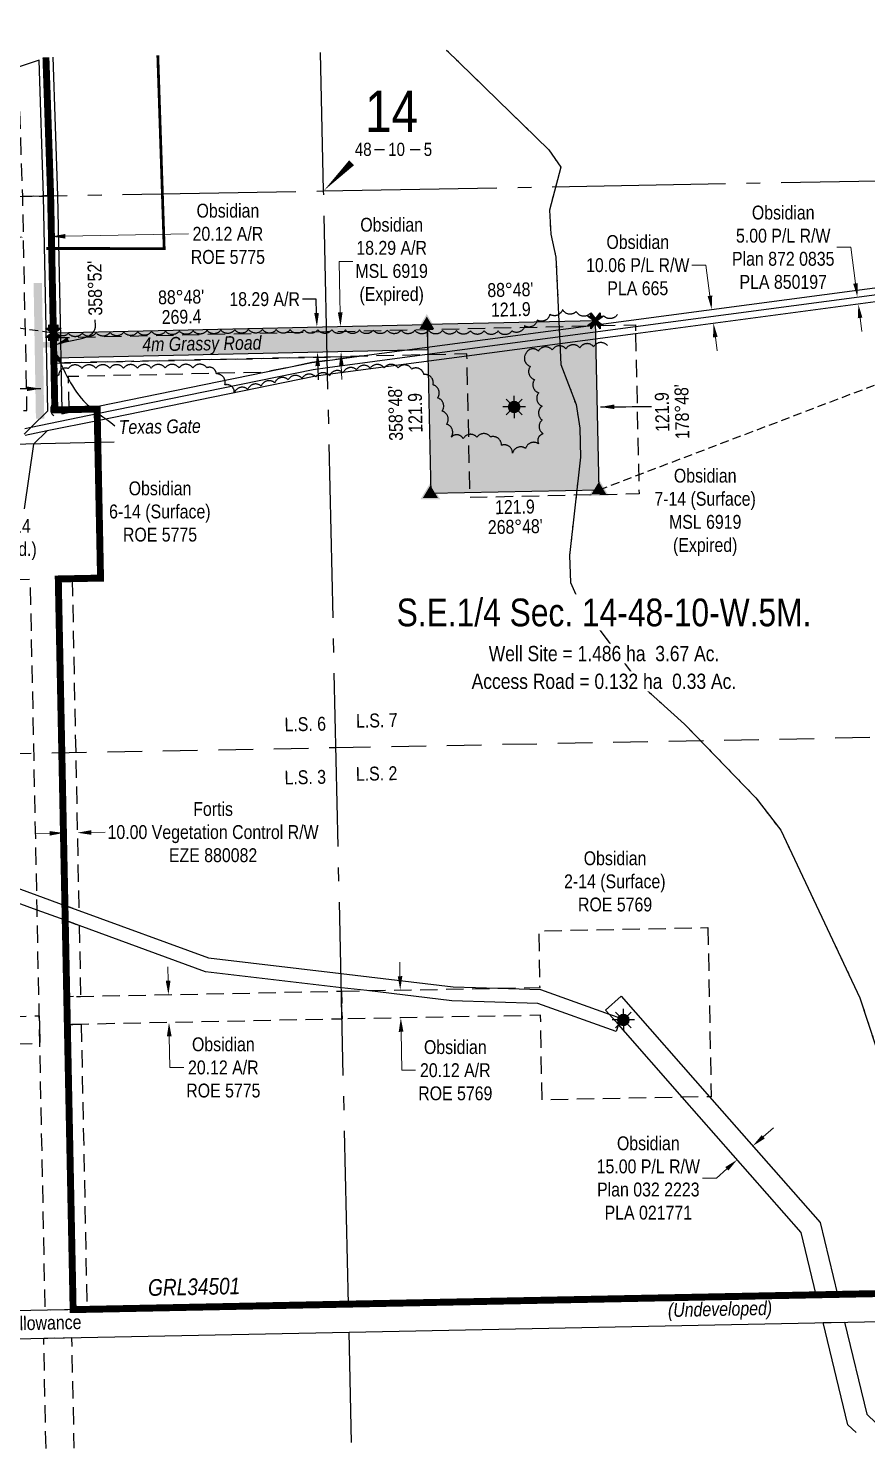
# Model space of a CAD drawing. Extents: x 608955 to 611324, y 5888364 to 5890586.
# Drawn here: x 609844 to 610448, y 5888376 to 5889400 of the extents above; entities that cross this region are included whole.
import ezdxf
from ezdxf.enums import TextEntityAlignment as Align

# ---------------------------------------------------------------- set-up
doc = ezdxf.new("R2010")
doc.units = 0
doc.header["$LTSCALE"] = 5
doc.header["$PDSIZE"] = 0.5
for name, pattern in [('0', [1, 1, 0]), ('CENTERLINEX3', [5, 2.5, -1, 0.5, -1]), ('DASHDOT2', [12.7, 6.35, -3.175, 0, -3.175]), ('foc-ACCESSROAD', [3.75, 2.5, -1.25]), ('foc-FLOWLINE', [3.75, 2.5, -1.25]), ('foc-LSD', [8, 5, -3]), ('foc-QUARTERLINE', [33, 25, -3, 2, -3]), ('foc-TIELINE', [1.875, 1.25, -0.625]), ('foc-WHEELTRACKS', [2, 0.4, -1.6])]:
    doc.linetypes.add(name, pattern=pattern)
doc.layers.get('Defpoints').update_dxf_attribs({"color": 9})
for name, color, linetype in [('10', 1, 'Continuous'), ('9', 3, 'Continuous'), ('AS-FENCE', 48, 'foc-FENCE'), ('AS-POWER', 104, 'foc-POWER'), ('AS-ROADS', 254, 'Continuous'), ('AS-WILDLIFE', 131, 'DASHDOT2'), ('C-RW', 13, 'Continuous'), ('C-SYMBOL', 7, 'Continuous'), ('C-WS', 13, 'foc-ACCESSROAD'), ('C-WS-S', 8, 'Continuous'), ('F-EZE', 190, 'foc-FLOWLINE'), ('L-AREAREQUIRED', 7, 'Continuous'), ('L-AREAWORK', 5, 'Continuous'), ('L-BD', 7, 'Continuous'), ('L-BD1', 253, 'Continuous'), ('L-MON', 1, 'Continuous'), ('L-QSEC', 8, 'foc-QUARTERLINE'), ('L-ROAD-T', 7, 'Continuous'), ('L-SEC', 7, 'Continuous'), ('L-SECLBL', 7, 'Continuous'), ('L-SECTION-LSD', 7, 'foc-LSD'), ('L-TIE', 7, 'foc-TIELINE'), ('P-PROPOSED', 10, 'Continuous'), ('P-PROPOSED-H', 21, 'Continuous'), ('P-TXT', 4, 'Continuous'), ('T-BUSH', 110, '0'), ('T-CREEK', 160, 'Continuous'), ('T-WATER-P3', 160, 'foc-WHEELTRACKS')]:
    doc.layers.add(name, color=color, linetype=linetype)
doc.layers.add('AS-FMA BOUNDARY', color=7, linetype='Continuous', true_color=0x008f47, transparency=0.7)
for name, color, linetype, lineweight in [('C-AR-T', 13, 'Continuous', 9), ('C-RW-T', 13, 'Continuous', 9), ('C-WS-T', 13, 'Continuous', 9), ('F-EZE-T', 190, 'Continuous', 9), ('T-TEXT', 48, 'Continuous', 18)]:
    doc.layers.add(name, color=color, linetype=linetype, lineweight=lineweight)
doc.styles.add('100L', font='ARIALN.TTF', dxfattribs={"height": 11})
doc.styles.add('175L', font='ARIALN.TTF', dxfattribs={"height": 20})
doc.styles.add('80CG', font='ARIALN.TTF', dxfattribs={"height": 10})
doc.styles.add('80L', font='ARIALN.TTF', dxfattribs={"height": 10})
doc.styles.add('80LS', font='ARIALNI.TTF', dxfattribs={"height": 10})
doc.styles.add('foc-LtypeFont', font='ARIALN.TTF', dxfattribs={"height": 7.35})
doc.styles.add('SIMPLEX', font='ARIALN.TTF')
doc.linetypes.add('foc-FENCE', pattern='A,10,-1,["X",foc-LtypeFont,S=0.2,R=0,X=-0.625,Y=-0.75],-1.24', length=12.24)
doc.linetypes.add('foc-POWER', pattern='A,6,-1,["P",foc-LtypeFont,S=0.2,R=0,X=-0.625,Y=-0.75],-1.24,4', length=12.24)
doc.linetypes.add('foc-TOPO-flowdirection-NOLINE', pattern='A,0,[">",foc-LtypeFont,S=0.3,R=0,X=0,Y=-0.945],-20,[">",foc-LtypeFont,S=0.3,R=0,X=0,Y=-0.945],0', length=20)
doc.dimstyles.new('Compass 5 000', dxfattribs={"dimscale": 5, "dimtxt": 9, "dimasz": 2, "dimexe": 0.2, "dimexo": 0.0625, "dimgap": 0.5, "dimtad": 0, "dimtih": 1, "dimtoh": 1, "dimzin": 0, "dimdsep": 46, "dimtxsty": '80CG', "dimcen": 0.1, "dimse1": 1, "dimse2": 1, "dimclrd": 256, "dimclrt": 256, "dimaunit": 1, "dimadec": 4, "dimazin": 0, "dimtfac": 0.06, "dimtofl": 0, "dimtmove": 0, "dimatfit": 1, "dimfxl": 0.2, "dimtolj": 1, "dimtzin": 0, "dimlwd": -1, "dimarcsym": 0})

# ---------------------------------------------------------------- blocks, each defined once
blk = doc.blocks.new('L-SECLBL')
at = {"layer": '9', "color": 7}
for p, q in [((-5.1, -27.8), (-12.3, -27.8)), ((20.7, -27.8), (13.5, -27.8))]:
    blk.add_line(p, q, dxfattribs=at)
at = {"layer": '10', "color": 2, "style": 'SIMPLEX'}
blk.add_attdef('SEC', text='', height=30, dxfattribs=at).set_placement((0, 0), align=Align.MIDDLE)
at = {"layer": '10', "color": 5, "style": '80L'}
blk.add_attdef('TWP', text='', height=9.5, dxfattribs=at).set_placement((-14.4, -27.4), align=Align.MIDDLE_RIGHT)
blk.add_attdef('RGE', text='', height=9.5, dxfattribs=at).set_placement((3.6, -27.4), align=Align.MIDDLE_CENTER)
blk.add_attdef('MER', text='', height=9.5, dxfattribs=at).set_placement((23.2, -27.4), align=Align.MIDDLE_LEFT)
blk = doc.blocks.new('*D403')
at = {"layer": 'C-AR-T', "transparency": 16777216}
for p, q in [((610078, 5889231.6), (610068, 5889231.6)), ((610068, 5889231.6), (610068.6, 5889204.8)), ((610068.8, 5889194.8), (610068.6, 5889204.8)), ((610069.6, 5889156.5), (610069.9, 5889146.5))]:
    blk.add_line(p, q, dxfattribs=at)
for points in [[(610070.5, 5889194.9), (610067.1, 5889194.8), (610069, 5889184.8)], [(610071.3, 5889156.6), (610068, 5889156.5), (610069.4, 5889166.5)]]:
    blk.add_solid(points, dxfattribs=at)
at = {"layer": 'Defpoints', "color": 0, "transparency": 16777216}
for p in [(610069, 5889184.8), (610095.7, 5889185.4), (610096.1, 5889167.1)]:
    blk.add_point(p, dxfattribs=at)
at = {"layer": 'C-AR-T', "transparency": 16777216, "insert": (610105.9, 5889231.6), "char_height": 10, "attachment_point": 5, "style": '80CG'}
blk.add_mtext('\\A1;Obsidian\\P18.29 A/R\\P{\\A0;MSL 6919\\P(Expired)}', dxfattribs=at)
blk = doc.blocks.new('*D406')
at = {"layer": 'C-AR-T', "transparency": 16777216}
for p, q in [((610111.9, 5888716.3), (610111.8, 5888726.3)), ((610112.7, 5888676.2), (610113.2, 5888648.4)), ((610113.2, 5888648.4), (610123.2, 5888648.4))]:
    blk.add_line(p, q, dxfattribs=at)
for points in [[(610113.6, 5888716.3), (610110.3, 5888716.2), (610112.1, 5888706.3)], [(610114.4, 5888676.2), (610111, 5888676.1), (610112.5, 5888686.2)]]:
    blk.add_solid(points, dxfattribs=at)
at = {"layer": 'Defpoints', "color": 0, "transparency": 16777216}
for p in [(610126.1, 5888706.5), (610112.5, 5888686.2), (610126.5, 5888686.4)]:
    blk.add_point(p, dxfattribs=at)
at = {"layer": 'C-AR-T', "transparency": 16777216, "insert": (610151.8, 5888648.4), "char_height": 10, "attachment_point": 5, "style": '80CG'}
blk.add_mtext('\\A1;Obsidian\\P20.12 A/R\\PROE 5769', dxfattribs=at)
blk = doc.blocks.new('*D407')
at = {"layer": 'C-AR-T', "transparency": 16777216}
for p, q in [((609944.7, 5888712.9), (609944.5, 5888722.9)), ((609945.5, 5888672.8), (609946, 5888650.4)), ((609946, 5888650.4), (609956, 5888650.4))]:
    blk.add_line(p, q, dxfattribs=at)
for points in [[(609946.4, 5888713), (609943, 5888712.9), (609944.9, 5888702.9)], [(609947.2, 5888672.9), (609943.8, 5888672.8), (609945.3, 5888682.8)]]:
    blk.add_solid(points, dxfattribs=at)
at = {"layer": 'Defpoints', "color": 0, "transparency": 16777216}
for p in [(609933.1, 5888702.7), (609933.5, 5888682.6), (609945.3, 5888682.8)]:
    blk.add_point(p, dxfattribs=at)
at = {"layer": 'C-AR-T', "transparency": 16777216, "insert": (609984.5, 5888650.4), "char_height": 10, "attachment_point": 5, "style": '80CG'}
blk.add_mtext('\\A1;Obsidian\\P20.12 A/R\\PROE 5775', dxfattribs=at)
blk = doc.blocks.new('*D409')
at = {"layer": 'C-AR-T', "transparency": 16777216}
for p, q in [((609830.4, 5889249), (609820.4, 5889248.8)), ((609870.5, 5889249.8), (609959.3, 5889251.5))]:
    blk.add_line(p, q, dxfattribs=at)
for points in [[(609830.4, 5889250.6), (609830.5, 5889247.3), (609840.4, 5889249.2)], [(609870.5, 5889251.4), (609870.6, 5889248.1), (609860.5, 5889249.6)]]:
    blk.add_solid(points, dxfattribs=at)
at = {"layer": 'Defpoints', "color": 0, "transparency": 16777216}
for p in [(609840.4, 5889249.2), (609841, 5889221.4), (609861.1, 5889221.8)]:
    blk.add_point(p, dxfattribs=at)
at = {"layer": 'C-AR-T', "transparency": 16777216, "insert": (609987.8, 5889251.5), "char_height": 10, "attachment_point": 5, "style": '80CG'}
blk.add_mtext('\\A1;Obsidian\\P20.12 A/R\\PROE 5775', dxfattribs=at)
blk = doc.blocks.new('*D410')
at = {"layer": 'C-RW-T', "transparency": 16777216}
for p, q in [((610332.5, 5889228.9), (610322.5, 5889228.9)), ((610335.4, 5889206.9), (610332.5, 5889228.9)), ((610339.4, 5889177.1), (610340.7, 5889167.1))]:
    blk.add_line(p, q, dxfattribs=at)
for points in [[(610337.1, 5889207.1), (610333.8, 5889206.6), (610336.7, 5889196.9)], [(610341, 5889177.3), (610337.7, 5889176.8), (610338, 5889187)]]:
    blk.add_solid(points, dxfattribs=at)
at = {"layer": 'Defpoints', "color": 0, "transparency": 16777216}
for p in [(610336.7, 5889196.9), (610370.1, 5889201.4), (610371.4, 5889191.4)]:
    blk.add_point(p, dxfattribs=at)
at = {"layer": 'C-RW-T', "transparency": 16777216, "insert": (610283.4, 5889228.9), "char_height": 10, "attachment_point": 5, "style": '80CG'}
blk.add_mtext('\\A1;Obsidian\\P10.06 P/L R/W\\PPLA 665', dxfattribs=at)
blk = doc.blocks.new('*D411')
at = {"layer": 'C-RW-T', "transparency": 16777216}
for p, q in [((610373.9, 5888600.4), (610381.4, 5888607)), ((610347.6, 5888577.3), (610340.1, 5888570.7)), ((610340.1, 5888570.7), (610330.1, 5888570.7))]:
    blk.add_line(p, q, dxfattribs=at)
for points in [[(610372.8, 5888601.7), (610375, 5888599.2), (610366.3, 5888593.8)], [(610346.5, 5888578.6), (610348.7, 5888576.1), (610355.1, 5888583.9)]]:
    blk.add_solid(points, dxfattribs=at)
at = {"layer": 'Defpoints', "color": 0, "transparency": 16777216}
for p in [(610367.8, 5888592.1), (610355.1, 5888583.9), (610356.6, 5888582.2)]:
    blk.add_point(p, dxfattribs=at)
at = {"layer": 'C-RW-T', "transparency": 16777216, "insert": (610291, 5888570.7), "char_height": 10, "attachment_point": 5, "style": '80CG'}
blk.add_mtext('\\A1;Obsidian\\P15.00 P/L R/W\\PPlan 032 2223\\PPLA 021771', dxfattribs=at)
blk = doc.blocks.new('*D414')
at = {"layer": 'C-RW-T', "transparency": 16777216}
for p, q in [((610437, 5889241.8), (610427, 5889241.8)), ((610440.5, 5889215.8), (610437, 5889241.8)), ((610443.8, 5889190.9), (610445.1, 5889181))]:
    blk.add_line(p, q, dxfattribs=at)
for points in [[(610442.1, 5889216), (610438.8, 5889215.6), (610441.8, 5889205.9)], [(610445.4, 5889191.1), (610442.1, 5889190.7), (610442.5, 5889200.8)]]:
    blk.add_solid(points, dxfattribs=at)
at = {"layer": 'Defpoints', "color": 0, "transparency": 16777216}
for p in [(610338.5, 5889192.1), (610442.5, 5889200.8), (610339.2, 5889187.1)]:
    blk.add_point(p, dxfattribs=at)
at = {"layer": 'C-RW-T', "transparency": 16777216, "insert": (610388.3, 5889241.8), "char_height": 10, "attachment_point": 5, "style": '80CG'}
blk.add_mtext('\\A1;Obsidian\\P5.00 P/L R/W\\PPlan 872 0835\\PPLA 850197', dxfattribs=at)
blk = doc.blocks.new('*D417')
at = {"layer": 'Defpoints', "color": 0, "transparency": 16777216}
for p in [(609869.2, 5888817.1), (609879.2, 5888819.7), (609879.2, 5888817.3)]:
    blk.add_point(p, dxfattribs=at)
at = {"layer": 'F-EZE-T', "transparency": 16777216}
for p, q in [((609859.2, 5888819.3), (609849.2, 5888819)), ((609889.2, 5888819.9), (609899.2, 5888820.1))]:
    blk.add_line(p, q, dxfattribs=at)
for points in [[(609859.2, 5888820.9), (609859.2, 5888817.6), (609869.2, 5888819.5)], [(609889.2, 5888821.5), (609889.2, 5888818.2), (609879.2, 5888819.7)]]:
    blk.add_solid(points, dxfattribs=at)
at = {"layer": 'F-EZE-T', "transparency": 16777216, "insert": (609977.1, 5888820.1), "char_height": 10, "attachment_point": 5, "style": '80CG'}
blk.add_mtext('\\A1;Fortis\\P10.00 Vegetation Control R/W\\PEZE 880082', dxfattribs=at)
blk = doc.blocks.new('GAS')
h = blk.add_hatch(color=255)
h.dxf.hatch_style = 1
edge = h.paths.add_edge_path()
edge.add_arc((0, 0), 0.9, 0, 360)
for p, q in [((-0.81, 0), (-1.62, 0)), ((-0.57, 0.57), (-1.14, 1.14)), ((0, 0.81), (0, 1.62)), ((0.57, 0.57), (1.14, 1.14)), ((1.62, 0), (0.81, 0)), ((-0.57, -0.57), (-1.14, -1.14)), ((0, -0.81), (0, -1.62)), ((1.14, -1.14), (0.57, -0.57))]:
    blk.add_line(p, q)
blk.add_circle((0, 0), 0.8)
blk = doc.blocks.new('TEMP')
h = blk.add_hatch(color=255)
h.dxf.hatch_style = 1
h.paths.add_polyline_path([(0, 0.25), (-0.67, 1.15), (-0.67, 0.67), (-1.15, 0.67), (-0.25, 0), (-1.15, -0.67), (-0.67, -0.67), (-0.67, -1.15), (0, -0.25), (0.67, -1.15), (0.67, -0.67), (1.15, -0.67), (0.25, 0), (1.15, 0.67), (0.67, 0.67), (0.67, 1.15)])
h.paths.add_polyline_path([(0.57, 0.85), (0.57, 0.57), (0.85, 0.57), (0.08, 0), (0.85, -0.57), (0.57, -0.57), (0.57, -0.85), (0, -0.08), (-0.57, -0.85), (-0.57, -0.57), (-0.85, -0.57), (-0.08, 0), (-0.85, 0.57), (-0.57, 0.57), (-0.57, 0.85), (0, 0.08)], flags=16)
h = blk.add_hatch(color=1)
h.dxf.hatch_style = 1
h.paths.add_polyline_path([(0, 0.08), (-0.57, 0.85), (-0.57, 0.57), (-0.85, 0.57), (-0.08, 0), (-0.85, -0.57), (-0.57, -0.57), (-0.57, -0.85), (0, -0.08), (0.57, -0.85), (0.57, -0.57), (0.85, -0.57), (0.08, 0), (0.85, 0.57), (0.57, 0.57), (0.57, 0.85)])
at = {"color": 1}
for p, q in [((-0.08, 0), (0.08, 0)), ((0, 0.08), (0, -0.08))]:
    blk.add_line(p, q, dxfattribs=at)
at = {"color": 255, "flags": 128}
blk.add_lwpolyline([(-0.25, 0), (-1.15, 0.67), (-0.67, 0.67), (-0.67, 1.15), (0, 0.25), (0.67, 1.15), (0.67, 0.67), (1.15, 0.67), (0.25, 0), (1.15, -0.67), (0.67, -0.67), (0.67, -1.15), (0, -0.25), (-0.67, -1.15), (-0.67, -0.67), (-1.15, -0.67)], close=True, dxfattribs=at)
at = {"color": 1, "flags": 128}
blk.add_lwpolyline([(-0.08, 0), (-0.85, 0.57), (-0.57, 0.57), (-0.57, 0.85), (0, 0.08), (0.57, 0.85), (0.57, 0.57), (0.85, 0.57), (0.08, 0), (0.85, -0.57), (0.57, -0.57), (0.57, -0.85), (0, -0.08), (-0.57, -0.85), (-0.57, -0.57), (-0.85, -0.57)], close=True, dxfattribs=at)
blk = doc.blocks.new('*D420')
at = {"layer": 'Defpoints', "color": 0, "transparency": 16777216}
for p in [(609913.1, 5889181.4), (610052, 5889184.4), (609913.5, 5889163.1)]:
    blk.add_point(p, dxfattribs=at)
at = {"layer": 'P-TXT', "transparency": 16777216}
for p, q in [((610051.5, 5889204.4), (610041.5, 5889204.4)), ((610051.8, 5889194.4), (610051.5, 5889204.4)), ((610052.6, 5889156.2), (610052.8, 5889146.2))]:
    blk.add_line(p, q, dxfattribs=at)
for points in [[(610053.4, 5889194.5), (610050.1, 5889194.4), (610052, 5889184.4)], [(610054.3, 5889156.2), (610050.9, 5889156.1), (610052.4, 5889166.2)]]:
    blk.add_solid(points, dxfattribs=at)
at = {"layer": 'P-TXT', "transparency": 16777216, "insert": (610014.3, 5889204.4), "char_height": 10, "attachment_point": 5, "style": '80CG'}
blk.add_mtext('\\A1;18.29 A/R', dxfattribs=at)
blk = doc.blocks.new('STRIA')
blk.add_hatch(color=255).paths.add_polyline_path([(-0.04, 1.52), (-1.47, -0.87), (1.39, -0.87)])
blk = doc.blocks.new('STRIAA')
blk.add_blockref('STRIA', (0, 0))
blk = doc.blocks.new('STRIB')
at = {"color": 1}
blk.add_solid([(-1.12, -0.67), (-0.04, 1.13), (1.04, -0.67)], dxfattribs=at)
blk = doc.blocks.new('STRIBB')
blk.add_blockref('STRIB', (0, 0))
blk = doc.blocks.new('STRICC')
for name in ['STRIAA', 'STRIBB']:
    blk.add_blockref(name, (0, 0))
blk = doc.blocks.new('fdspike')
blk.add_blockref('STRICC', (0, 0))

msp = doc.modelspace()

# ---------------------------------------------------------------- hatches: boundary and pattern name
at = {"layer": 'AS-ROADS'}
h = msp.add_hatch(color=256, dxfattribs=at)
h.dxf.hatch_style = 1
h.paths.add_polyline_path([(609847.661, 5889215.976), (609853.657, 5889216.08), (609855.339, 5889118.317), (609849.343, 5889118.213)])
h = msp.add_hatch(color=256, dxfattribs=at)
h.dxf.hatch_style = 1
h.paths.add_polyline_path([(610139.128, 5889175.101), (610138.67, 5889171.129), (610132.603, 5889171.829), (610062.971, 5889172.894), (609986.77, 5889172.027), (609932.797, 5889171.222), (609851.377, 5889169.45), (609851.291, 5889173.448), (609932.723, 5889175.22), (609986.718, 5889176.025), (610062.979, 5889176.892), (610132.863, 5889175.823)])
at = {"layer": 'P-PROPOSED-H'}
h = msp.add_hatch(color=256, dxfattribs=at)
h.dxf.hatch_style = 1
h.paths.add_polyline_path([(609861.9, 5889180.231), (610131.45, 5889186.205), (610131.839, 5889167.914), (609862.261, 5889161.951)])
h = msp.add_hatch(color=256, dxfattribs=at)
h.dxf.hatch_style = 1
h.paths.add_polyline_path([(610131.45, 5889186.193), (610134.038, 5889064.468), (610255.522, 5889066.993), (610252.968, 5889188.881)])
at = {"layer": 'T-TEXT'}
h = msp.add_hatch(color=256, dxfattribs=at)
h.dxf.hatch_style = 1
h.paths.add_polyline_path([(609862.373, 5889173.879), (609859.983, 5889173.934), (609859.936, 5889169.446), (609862.27, 5889169.347)])

# ---------------------------------------------------------------- linework, layer by layer
at = {"layer": 'AS-FENCE', "flags": 128}
msp.add_lwpolyline([(609860.586, 5889211.095), (609861.096, 5889173.939), (609861.168, 5889169.395)], dxfattribs=at)
at = {"layer": 'AS-POWER', "flags": 128}
msp.add_lwpolyline([(609156.47, 5889082.631), (609257.339, 5889086.025), (609356.591, 5889087.772), (609413.54, 5889089.251), (609459.764, 5889090.544), (609529.607, 5889092.029), (609632.041, 5889094.802), (609721.867, 5889096.469), (609788.985, 5889098.872), (609905.656, 5889101.459)], dxfattribs=at)
at = {"layer": 'AS-WILDLIFE', "const_width": 1.999, "flags": 128}
msp.add_lwpolyline([(609856.921, 5889240.992), (609941.848, 5889240.859), (609941.667, 5889246.352), (609937.246, 5889380.237)], dxfattribs=at)
at = {"layer": 'C-RW', "flags": 128}
for points in [[(609840.867, 5889107.173), (609845.996, 5889112.188), (609857.976, 5889123.901), (609854.919, 5889278.808), (609851.584, 5889376.73), (609836.655, 5889371.802)], [(609861.584, 5889378.848), (609864.983, 5889278.992), (609867.001, 5889176.732), (609867.361, 5889158.456), (609868.028, 5889124.675), (609868.084, 5889121.807), (609883.651, 5889124.993), (610014.167, 5889151.696), (610048.374, 5889158.695), (610059.53, 5889160.179), (610082.443, 5889163.216), (610247.966, 5889185.171), (610533.832, 5889223.103)], [(610534.102, 5889212.994), (610281.796, 5889179.508), (610160.202, 5889163.377), (610059.756, 5889150.058), (610050.045, 5889148.772), (609893.642, 5889116.767), (609857.513, 5889109.379), (609847.708, 5889099.783), (609840.79, 5889053.194)], [(609841.305, 5889111.228), (609845.996, 5889112.188), (609893.537, 5889121.915), (610049.189, 5889153.763), (610059.642, 5889155.161), (610128.005, 5889164.219), (610281.682, 5889184.607), (610533.666, 5889218.045)], [(609841.305, 5889111.228), (609845.996, 5889112.188), (609893.537, 5889121.915), (610049.189, 5889153.763), (610059.642, 5889155.161), (610128.005, 5889164.219), (610281.682, 5889184.607), (610533.666, 5889218.045)], [(610534.102, 5889212.994), (610281.796, 5889179.508), (610160.202, 5889163.377), (610059.756, 5889150.058), (610050.045, 5889148.772), (609893.642, 5889116.767), (609893.642, 5889116.767), (609857.513, 5889109.379), (609841.603, 5889106.184)], [(610534.102, 5889212.994), (610281.796, 5889179.508), (610160.202, 5889163.377), (610059.756, 5889150.058), (610050.045, 5889148.772), (609893.642, 5889116.767), (609893.642, 5889116.767), (609857.513, 5889109.379), (609841.603, 5889106.184)], [(610440.856, 5888387.151), (610435.015, 5888392.745), (610417.055, 5888466.486), (610432.405, 5888466.791), (610448.538, 5888400.55), (610462.092, 5888387.571)]]:
    msp.add_lwpolyline(points, dxfattribs=at)
msp.add_lwpolyline([(610414.898, 5888538.615), (610427.483, 5888486.806), (610412.132, 5888486.501), (610401.198, 5888531.48), (610315.507, 5888628.965), (610269.501, 5888681.306), (610262.822, 5888688.904), (610260.217, 5888691.868), (610271.471, 5888701.772), (610335.15, 5888629.331), (610414.898, 5888538.615)], close=True, dxfattribs=at)
at = {"layer": 'C-WS', "flags": 128}
for points in [[(609856.552, 5889378.755), (609859.951, 5889278.9), (609857.117, 5889278.848), (609855.595, 5889278.821), (609854.919, 5889278.808), (609839.837, 5889278.532), (609836.655, 5889371.802), (609836.431, 5889378.386)], [(609856.611, 5888375.62), (609854.965, 5888455.286), (609875.076, 5888455.688), (609876.513, 5888386.071), (609876.721, 5888376.017)]]:
    msp.add_lwpolyline(points, dxfattribs=at)
for points in [[(609862.332, 5889158.344), (609862.996, 5889124.573), (609868.028, 5889124.675), (609873, 5889124.776), (609883.651, 5889124.993), (609893.471, 5889125.192), (609893.537, 5889121.915), (609893.642, 5889116.767), (609895.948, 5889003.297), (609875.478, 5889002.881), (609865.474, 5889002.678), (609870.257, 5888767.329), (609870.477, 5888756.53), (609871.596, 5888701.445), (609881.599, 5888701.649), (610069.664, 5888705.474), (610070.112, 5888685.363), (609882.008, 5888681.537), (609872.004, 5888681.334), (609875.027, 5888532.617), (609875.561, 5888506.325), (609876.181, 5888475.823), (609856.068, 5888475.422), (609852.163, 5888667.615), (609851.892, 5888680.924), (609851.754, 5888687.728), (609850.206, 5888763.951), (609849.986, 5888774.751), (609845.362, 5889002.269), (609774.053, 5889000.82), (609772.443, 5889080.052), (609256.445, 5889069.566), (609256.104, 5889084.645), (609255.99, 5889089.677), (609772.035, 5889100.163), (609771.909, 5889105.668), (609771.803, 5889111.599), (609771.6, 5889121.596), (609771.577, 5889122.715), (609842.885, 5889124.164), (609839.837, 5889278.532), (609854.919, 5889278.808), (609855.595, 5889278.821), (609857.117, 5889278.849), (609859.951, 5889278.9), (609861.971, 5889176.629), (609862.332, 5889158.344)], [(610281.796, 5889179.508), (610284.35, 5889064.029), (610162.461, 5889061.33), (610160.202, 5889163.377), (610160.167, 5889164.936), (610128.005, 5889164.219), (610082.443, 5889163.216), (610059.474, 5889162.707), (609867.361, 5889158.456), (609862.332, 5889158.344), (609861.971, 5889176.629), (609867.001, 5889176.732), (610059.067, 5889180.992), (610247.966, 5889185.171), (610281.653, 5889185.918), (610281.682, 5889184.607), (610281.796, 5889179.508)], [(610334.044, 5888751.253), (610336.316, 5888629.353), (610335.15, 5888629.331), (610315.507, 5888628.965), (610214.417, 5888627.081), (610213.281, 5888688.03), (610070.112, 5888685.363), (610069.664, 5888705.474), (610087.89, 5888705.814), (610182.528, 5888707.578), (610212.907, 5888708.144), (610212.145, 5888748.98), (610334.044, 5888751.253)], [(609851.892, 5888680.924), (609852.163, 5888667.615), (609528.518, 5888661.296), (609528.732, 5888650.324), (609529.253, 5888623.656), (609529.584, 5888606.747), (609407.687, 5888604.367), (609405.307, 5888726.262), (609424.265, 5888726.633), (609437.191, 5888726.884), (609527.205, 5888728.643), (609528.126, 5888681.408), (609851.754, 5888687.728), (609851.892, 5888680.924)]]:
    msp.add_lwpolyline(points, close=True, dxfattribs=at)
at = {"layer": 'F-EZE', "flags": 128}
for points in [[(610048.374, 5889158.695), (610014.167, 5889151.697), (609872.531, 5889148.562), (609873, 5889124.776), (609868.028, 5889124.675), (609862.996, 5889124.573), (609862.331, 5889158.344), (609867.361, 5889158.456), (610059.474, 5889162.707), (610082.443, 5889163.216), (610059.53, 5889160.179), (610048.374, 5889158.695)], [(609875.478, 5889002.881), (609880.339, 5888763.637), (609870.257, 5888767.33), (609865.474, 5889002.678), (609875.478, 5889002.881)], [(609880.559, 5888752.839), (609881.599, 5888701.649), (609871.596, 5888701.445), (609870.477, 5888756.53), (609880.559, 5888752.839)], [(609882.008, 5888681.537), (609886.185, 5888476.023), (609876.181, 5888475.823), (609875.561, 5888506.325), (609875.027, 5888532.617), (609872.004, 5888681.334), (609882.008, 5888681.537)]]:
    msp.add_lwpolyline(points, close=True, dxfattribs=at)
at = {"layer": 'L-QSEC'}
for p, q in [((610056.804, 5889282.504), (610054.578, 5889382.39)), ((610056.804, 5889282.504), (610861.332, 5889297.184)), ((609251.969, 5889267.819), (610056.804, 5889282.504)), ((610074.694, 5888479.795), (610056.804, 5889282.504)), ((610076.91, 5888379.968), (610075.142, 5888459.691))]:
    msp.add_line(p, q, dxfattribs=at)
at = {"layer": 'L-SEC'}
for p, q in [((610477.001, 5888487.81), (610074.692, 5888479.795)), ((610074.692, 5888479.795), (609672.408, 5888471.77)), ((610075.142, 5888459.691), (610477.45, 5888467.706)), ((609672.859, 5888451.667), (610075.142, 5888459.691))]:
    msp.add_line(p, q, dxfattribs=at)
at = {"layer": 'L-SECLBL', "flags": 128}
msp.add_lwpolyline([(610056.804, 5889282.504, 0, 4.998, 0), (610076.962, 5889302.736, 0, 0, 0)], format="xyseb", dxfattribs=at)
at = {"layer": 'L-SECTION-LSD'}
for p, q in [((610065.749, 5888881.144), (610870.32, 5888896.503)), ((609261.046, 5888865.783), (610065.749, 5888881.144))]:
    msp.add_line(p, q, dxfattribs=at)
at = {"layer": 'L-TIE'}
msp.add_line((609231.863, 5889267.452), (609861.9, 5889180.231), dxfattribs=at)
at = {"layer": 'L-TIE', "flags": 128}
msp.add_lwpolyline([(610255.522, 5889066.993), (610861.332, 5889297.184)], dxfattribs=at)
at = {"layer": 'P-PROPOSED', "color": 240, "true_color": 0xed1f24, "flags": 128}
for points in [[(609861.9, 5889180.231), (610131.45, 5889186.205), (610131.839, 5889167.914), (609862.261, 5889161.951), (609861.9, 5889180.231)], [(610131.45, 5889186.193), (610134.038, 5889064.468), (610255.522, 5889066.993), (610252.968, 5889188.881)]]:
    msp.add_lwpolyline(points, close=True, dxfattribs=at)
at = {"layer": 'T-BUSH', "flags": 128}
for points in [[(610268.636, 5889193.439, -0.52056705), (610258.792, 5889192.508, -0.52056705), (610248.908, 5889193.999, -0.52056705), (610239.024, 5889195.489, -0.52056705), (610229.139, 5889196.98, -0.52056705), (610219.96, 5889193.533, -0.52056705), (610210.888, 5889189.336, -0.52056705), (610201.815, 5889185.139, -0.52056705), (610192.639, 5889181.424, -0.52056705), (610182.644, 5889181.517, -0.52056705), (610172.648, 5889181.609, -0.52056705), (610162.652, 5889181.702, -0.52056705), (610152.656, 5889181.794, -0.52056705), (610142.661, 5889181.887, -0.52056705), (610132.665, 5889181.979, -0.52056705), (610122.669, 5889182.037, -0.52056705), (610112.673, 5889182.085, -0.52056705), (610102.677, 5889182.133, -0.52056705), (610092.681, 5889182.181, -0.52056705), (610082.685, 5889182.229, -0.52056705), (610072.689, 5889182.277, -0.52056705), (610062.693, 5889182.325, -0.52056705), (610052.697, 5889182.372, -0.52056705), (610042.701, 5889182.42, -0.52056705), (610032.705, 5889182.468, -0.52056705), (610022.709, 5889182.516, -0.52056705), (610012.713, 5889182.564, -0.52056705), (610002.717, 5889182.612, -0.52056705), (609992.723, 5889182.42, -0.52056705), (609982.73, 5889182.208, -0.52056705), (609972.736, 5889181.996, -0.52056705), (609962.742, 5889181.783, -0.52056705), (609952.748, 5889181.571, -0.52056705), (609942.754, 5889181.359, -0.52056705), (609932.76, 5889181.147, -0.52056705), (609922.767, 5889180.934, -0.52056705), (609912.773, 5889180.722, -0.52056705), (609902.779, 5889180.51, -0.52056705), (609892.785, 5889180.297, -0.52056705), (609882.791, 5889180.085, -0.52056705), (609872.797, 5889179.873, -0.52056705), (609863.575, 5889180.712, -0.52056705), (609862.476, 5889190.527, -0.52056705), (609862.751, 5889200.52, -0.52056705), (609863.048, 5889211.286, -0.52056705)], [(610261.53, 5889170.91, 0.52056705), (610251.564, 5889170.128, 0.52056705), (610241.599, 5889169.346, 0.52056705), (610231.633, 5889168.564, 0.52056705), (610221.668, 5889167.782, 0.52056705), (610211.702, 5889166.999, 0.52056705), (610202.847, 5889165.472, 0.52056705), (610205.9, 5889155.953, 0.52056705), (610208.953, 5889146.435, 0.52056705), (610212.005, 5889136.916, 0.52056705), (610214.398, 5889127.294, 0.52056705), (610214.452, 5889117.299, 0.52056705), (610215.283, 5889107.337, 0.52056705), (610211.973, 5889100.064, 0.52056705), (610202.537, 5889096.767, 0.52056705), (610193.1, 5889093.471, 0.52056705), (610185.071, 5889099.013, 0.52056705), (610177.126, 5889105.079, 0.52056705), (610167.401, 5889104.853, 0.52056705), (610157.455, 5889103.849, 0.52056705), (610148.774, 5889104.816, 0.52056705), (610145.53, 5889114.271, 0.52056705), (610142.286, 5889123.726, 0.52056705), (610139.042, 5889133.182, 0.52056705), (610135.798, 5889142.637, 0.52056705), (610129.168, 5889150.063, 0.52056705), (610120.415, 5889153.997, 0.52056705), (610110.512, 5889154.812, 0.52056705), (610100.516, 5889154.768, 0.52056705), (610090.52, 5889154.724, 0.52056705), (610080.655, 5889153.521, 0.52056705), (610070.899, 5889151.343, 0.52056705), (610061.134, 5889149.22, 0.52056705), (610051.183, 5889148.27, 0.52056705), (610041.232, 5889147.32, 0.52056705), (610031.282, 5889146.37, 0.52056705), (610021.547, 5889144.144, 0.52056705), (610011.838, 5889141.764, 0.52056705), (610002.129, 5889139.385, 0.52056705), (609992.421, 5889137.005, 0.52056705), (609985.533, 5889142.588, 0.52056705), (609979.489, 5889150.55, 0.52056705), (609972.537, 5889154.936, 0.52056705), (609962.541, 5889154.882, 0.52056705), (609952.545, 5889154.829, 0.52056705), (609942.549, 5889154.775, 0.52056705), (609932.553, 5889154.721, 0.52056705), (609922.557, 5889154.668, 0.52056705), (609912.561, 5889154.614, 0.52056705), (609902.565, 5889154.561, 0.52056705), (609892.569, 5889154.507, 0.52056705), (609882.573, 5889154.454, 0.52056705), (609872.577, 5889154.4, 0.52056705), (609865.784, 5889149.743, 0.52056705), (609863.403, 5889140.148, 0.52056705), (609862.857, 5889130.167, 0.52056705), (609862.312, 5889120.216, 0.52056705)]]:
    msp.add_lwpolyline(points, format="xyb", dxfattribs=at)
at = {"layer": 'T-CREEK', "linetype": 'foc-TOPO-flowdirection-NOLINE', "flags": 128}
msp.add_lwpolyline([(610145.553, 5889384.061), (610219.27, 5889312.131), (610227.85, 5889299.697), (610219.652, 5889268.706), (610220.602, 5889251.218), (610224.384, 5889234.61), (610227.948, 5889157.419), (610238.882, 5889128.591), (610241.663, 5889111.433), (610242.078, 5889090.494), (610234.142, 5889019.634), (610234.887, 5889000.245), (610241.368, 5888985.523), (610285.196, 5888926.874), (610317.134, 5888897.928), (610368.641, 5888844.808), (610386.539, 5888821.441), (610443.644, 5888700.719), (610483.559, 5888579.289), (610515.915, 5888490.721), (610545.493, 5888436.163), (610554.722, 5888412.086), (610564.188, 5888402.808), (610574.187, 5888392.808), (610577.154, 5888389.842)], dxfattribs=at)
at = {"layer": 'T-WATER-P3', "flags": 128}
msp.add_lwpolyline([(610145.553, 5889384.061), (610219.27, 5889312.131), (610227.85, 5889299.697), (610219.652, 5889268.706), (610220.602, 5889251.218), (610224.384, 5889234.61), (610227.948, 5889157.419), (610238.882, 5889128.591), (610241.663, 5889111.433), (610242.078, 5889090.494), (610234.142, 5889019.634), (610234.887, 5889000.245), (610241.368, 5888985.523), (610285.196, 5888926.874), (610317.134, 5888897.928), (610368.641, 5888844.808), (610386.539, 5888821.441), (610443.644, 5888700.719), (610483.559, 5888579.289), (610515.915, 5888490.721), (610545.493, 5888436.163), (610554.722, 5888412.086), (610564.188, 5888402.808), (610574.187, 5888392.808), (610577.154, 5888389.842)], dxfattribs=at)

# ---------------------------------------------------------------- block references
at = {"layer": 'C-WS-S'}
for p, xscale, yscale, zscale in [((610194.234, 5889126.684), 5.000000000000021, 5.000000000000021, 5.000000000000021), ((610273.008, 5888684.691), 5.000000000000027, 5.000000000000027, 5.000000000000027)]:
    msp.add_blockref('GAS', p, dxfattribs=dict(at, xscale=xscale, yscale=yscale, zscale=zscale))
at = {"layer": 'L-MON', "color": 5, "xscale": 5, "yscale": 5, "zscale": 5}
for p in [(610131.45, 5889186.193), (610134.038, 5889064.468), (610255.522, 5889066.993)]:
    msp.add_blockref('fdspike', p, dxfattribs=at)
at = {"layer": 'L-MON', "color": 240, "true_color": 0xed1f24, "xscale": 4.998049500000008, "yscale": 4.998049500000008, "zscale": 4.998049500000008}
for p in [(610252.968, 5889188.881), (609861.9, 5889180.231)]:
    msp.add_blockref('TEMP', p, dxfattribs=at)
at = {"layer": 'L-SECLBL'}
msp.add_blockref('L-SECLBL', (610105.836, 5889339.859), dxfattribs=at).add_auto_attribs({'SEC': '14', 'TWP': '48', 'RGE': '10', 'MER': '5'})

# ---------------------------------------------------------------- texts
at = {"layer": 'AS-FMA BOUNDARY', "linetype": 'CENTERLINEX3', "transparency": 33554687, "insert": (609930.095, 5888497.709), "char_height": 11.99532, "width": 66.3175, "attachment_point": 1, "rotation": 1.127671, "style": '80L'}
msp.add_mtext('{\\fArial Narrow|b0|i1|c0|p34;GRL34501}', dxfattribs=at)
at = {"layer": 'C-WS-T', "char_height": 9.99604, "attachment_point": 1, "style": '175L'}
for s, width, insert in [('\\pi14.389;Obsidian\\P\\pi0.3125;7-14 (Surface)\\P\\pi10.881;MSL 6919\\P\\pi13.766;(Expired)', 72.59512, (610295.055, 5889082.156)), ('\\pi14.389;Obsidian\\P\\pi0.25454;6-14 (Surface)\\P\\pi10.24;ROE 5775', 72.59512, (609901.865, 5889072.999)), ('\\pi4.3218;6-14\\P\\pi0.39432;(Abd.)', 30.58584, (609818.358, 5889045.946)), ('\\pi14.389;Obsidian\\P\\pi0.21022;2-14 (Surface)\\P\\pi10.261;ROE 5769', 72.59512, (610230.045, 5888806.283))]:
    msp.add_mtext_dynamic_manual_height_columns(s, width=width, gutter_width=99.96, heights=[0], dxfattribs=dict(at, insert=insert))
at = {"layer": 'L-BD', "style": '80L'}
msp.add_text("358°52'", height=9.9961, rotation=91.129783, dxfattribs=at).set_placement((609891.884, 5889212.396), align=Align.MIDDLE_CENTER)
at = {"layer": 'L-BD1', "style": '80L'}
for s, rotation, p in [("88°48'", 1.267186, (610191.522, 5889211.268)), ("88°48'", 1.267186, (609954.071, 5889206.016)), ('121.9', 1.267186, (610191.837, 5889197.027)), ('269.4', 1.267186, (609954.386, 5889191.775)), ("358°48'", 91.200381, (610108.675, 5889122.131)), ("178°48'", 91.200381, (610315.211, 5889123.324)), ('121.9', 91.200381, (610122.916, 5889122.43)), ('121.9', 91.200381, (610300.97, 5889123.026)), ('121.9', 1.267186, (610194.796, 5889054.651)), ("268°48'", 1.267186, (610195.092, 5889040.41))]:
    msp.add_text(s, height=9.9961, rotation=rotation, dxfattribs=at).set_placement(p, align=Align.MIDDLE_CENTER)
at = {"layer": 'L-ROAD-T', "style": '80L'}
msp.add_text('Government Road Allowance', height=10, rotation=1.141186, dxfattribs=at).set_placement((609807.672, 5888465.369), align=Align.MIDDLE_CENTER)
at = {"layer": 'T-TEXT', "style": '80LS'}
msp.add_text('(Undeveloped)', height=10, rotation=1.14132, dxfattribs=at).set_placement((610342.721, 5888476.268), align=Align.MIDDLE_CENTER)
at = {"layer": 'T-TEXT', "char_height": 9.9961, "attachment_point": 1, "rotation": 0.854321, "style": '80L'}
for s, width, insert in [('\\pi0.27159;{\\fArial Narrow|b0|i1|c0|p34;4m Grassy Road}', 86.49871, (609925.726, 5889176.808)), ('\\pi0.76594;{\\fArial Narrow|b0|i1|c0|p34;Texas Gate}', 59.02649, (609908.19, 5889117.112))]:
    msp.add_mtext_dynamic_manual_height_columns(s, width=width, gutter_width=49.98, heights=[0], dxfattribs=dict(at, insert=insert))

# ---------------------------------------------------------------- dimensions: what is measured, and where the dimension line sits
at = {"layer": 'C-AR-T'}
for base, p1, p2, angle, text, picture, middle in [((609840.417, 5889249.157), (609861.078, 5889221.845), (609840.964, 5889221.448), 181.131102, 'Obsidian\\P20.12 A/R\\PROE 5775', '*D409', (609987.834, 5889251.504)), ((609945.298, 5888682.824), (609933.101, 5888702.697), (609933.51, 5888682.584), 271.165222, 'Obsidian\\P20.12 A/R\\PROE 5775', '*D407', (609984.526, 5888650.375)), ((610112.507, 5888686.152), (610126.128, 5888706.527), (610126.502, 5888686.413), 271.067207, 'Obsidian\\P20.12 A/R\\PROE 5769', '*D406', (610151.758, 5888648.364))]:
    dim = msp.add_linear_dim(base=base, p1=p1, p2=p2, angle=angle, text=text, dimstyle='Compass 5 000', dxfattribs=at)
    dim.commit()
    dim.dimension.update_dxf_attribs({"geometry": picture, "text_midpoint": middle, "dimtype": 161})
dim = msp.add_linear_dim(base=(610069.015, 5889184.82), p1=(610096.1, 5889167.124), p2=(610095.696, 5889185.411), angle=91.267475, text='Obsidian\\P18.29 A/R\\P{\\A0;MSL 6919\\P(Expired)}', dimstyle='Compass 5 000', override={"dimtmove": 1}, dxfattribs=at)
dim.commit()
dim.dimension.update_dxf_attribs({"geometry": '*D403', "text_midpoint": (610078.946, 5889231.569), "dimtype": 161})
at = {"layer": 'C-RW-T'}
for base, p1, p2, angle, text, picture, middle in [((610442.468, 5889200.833), (610338.511, 5889192.148), (610339.178, 5889187.124), 277.560173, 'Obsidian\\P5.00 P/L R/W\\PPlan 872 0835\\PPLA 850197', '*D414', (610388.261, 5889241.834)), ((610336.721, 5889196.948), (610371.43, 5889191.404), (610370.107, 5889201.378), 97.558572, 'Obsidian\\P10.06 P/L R/W\\PPLA 665', '*D410', (610283.399, 5889228.895))]:
    dim = msp.add_linear_dim(base=base, p1=p1, p2=p2, angle=angle, text=text, dimstyle='Compass 5 000', dxfattribs=at)
    dim.commit()
    dim.dimension.update_dxf_attribs({"geometry": picture, "text_midpoint": middle, "dimtype": 161})
dim = msp.add_aligned_dim(p1=(610367.849, 5888592.135), p2=(610356.585, 5888582.233), distance=-2.271, text='Obsidian\\P15.00 P/L R/W\\PPlan 032 2223\\PPLA 021771', dimstyle='Compass 5 000', dxfattribs=at)
dim.commit()
dim.dimension.update_dxf_attribs({"geometry": '*D411', "text_midpoint": (610290.981, 5888570.735)})
at = {"layer": 'P-TXT', "color": 240, "true_color": 0xed1f24}
dim = msp.add_linear_dim(base=(610051.974, 5889184.435), p1=(609913.53, 5889163.085), p2=(609913.126, 5889181.364), angle=91.267186, text='18.29 A/R', dimstyle='Compass 5 000', dxfattribs=at)
dim.commit()
dim.dimension.update_dxf_attribs({"geometry": '*D420', "text_midpoint": (610014.25, 5889204.43), "dimtype": 161})

# ---------------------------------------------------------------- leaders
at = {"layer": 'L-BD', "path_type": 1}
msp.add_leader([(609863.501, 5889171.385), (609892.265, 5889184.198), (609891.996, 5889189.424)], dimstyle='Compass 5 000', override={"dimgap": 0.5, "dimtad": 0}, dxfattribs=at)
at = {"layer": 'L-BD1', "path_type": 1}
msp.add_leader([(610256.411, 5889126.7), (610293.191, 5889127.082)], dimstyle='Compass 5 000', override={"dimgap": 0.5, "dimtad": 0}, dxfattribs=at)
at = {"layer": 'T-TEXT', "path_type": 1}
for points in [[(609861.511, 5889168.427), (609883.727, 5889131.072), (609906.359, 5889113.209)], [(609852.89, 5889139.884), (609831.921, 5889139.707)]]:
    msp.add_leader(points, dimstyle='Compass 5 000', override={"dimgap": 0.5, "dimtad": 0}, dxfattribs=at)

# ---------------------------------------------------------------- next in the draw order: texts
at = {"layer": 'L-SECTION-LSD', "char_height": 10, "attachment_point": 1, "rotation": 1.093612, "style": '100L', "bg_fill": 3, "box_fill_scale": 1.5, "bg_fill_color": 256, "bg_fill_transparency": 0}
for s, width, insert in [('L.S. 6', 30.48313, (610028.518, 5888902.749)), ('\\pi2.3061;L.S. 7', 30.88047, (610077.822, 5888905.331)), ('L.S. 3', 30.37591, (610028.518, 5888864.465)), ('\\pi2.1405;L.S. 2', 30.65342, (610077.822, 5888867.046))]:
    msp.add_mtext_dynamic_manual_height_columns(s, width=width, gutter_width=55, heights=[0], dxfattribs=dict(at, insert=insert))

# ---------------------------------------------------------------- next in the draw order: linework, layer by layer
at = {"layer": 'AS-FMA BOUNDARY', "linetype": 'CENTERLINEX3', "const_width": 5, "flags": 128}
msp.add_lwpolyline([(610859.115, 5889397.16), (610861.332, 5889297.184), (610861.795, 5889276.551), (610862.129, 5889261.665), (610862.578, 5889241.648), (610862.691, 5889236.596), (610862.803, 5889231.602), (610877.922, 5888557.614), (610878.492, 5888532.186), (610879.308, 5888495.824), (610823.722, 5888494.713), (610791.119, 5888494.061), (610694.145, 5888492.124), (610679.138, 5888491.824), (610427.483, 5888486.806), (610412.132, 5888486.5), (610074.694, 5888479.795), (609886.185, 5888476.023), (609876.181, 5888475.823), (609875.561, 5888506.325), (609875.027, 5888532.617), (609872.004, 5888681.334), (609871.596, 5888701.445), (609870.477, 5888756.53), (609870.257, 5888767.329), (609865.474, 5889002.678), (609875.478, 5889002.881), (609895.948, 5889003.297), (609893.642, 5889116.767), (609893.537, 5889121.915), (609893.471, 5889125.192), (609883.651, 5889124.993), (609873, 5889124.776), (609868.028, 5889124.675), (609862.996, 5889124.573), (609862.332, 5889158.344), (609861.971, 5889176.629), (609859.951, 5889278.9), (609856.552, 5889378.755)], dxfattribs=at)
at = {"layer": 'C-RW', "flags": 128}
msp.add_lwpolyline([(609409.166, 5888936.201), (609849.986, 5888774.751), (609870.257, 5888767.329), (609880.339, 5888763.637), (609973.907, 5888729.369), (610069.382, 5888718.128), (610150.163, 5888708.617), (610182.528, 5888707.578), (610213.315, 5888706.589), (610262.822, 5888688.904), (610271.152, 5888685.929), (610269.501, 5888681.306), (610269.501, 5888681.306), (610267.767, 5888676.451), (610211.416, 5888696.579), (610149.412, 5888698.571), (610087.89, 5888705.814), (610069.609, 5888707.967), (609971.556, 5888719.511), (609880.559, 5888752.838), (609870.477, 5888756.53), (609850.206, 5888763.951), (609405.871, 5888926.69)], dxfattribs=at)

# ---------------------------------------------------------------- next in the draw order: dimensions: what is measured, and where the dimension line sits
at = {"layer": 'F-EZE-T'}
dim = msp.add_aligned_dim(p1=(609869.246, 5888817.098), p2=(609879.249, 5888817.301), distance=2.358, text='Fortis\\P10.00 Vegetation Control R/W\\PEZE 880082', dimstyle='Compass 5 000', dxfattribs=at)
dim.commit()
dim.dimension.update_dxf_attribs({"geometry": '*D417', "text_midpoint": (609977.126, 5888820.065)})

# ---------------------------------------------------------------- next in the draw order: texts
at = {"layer": 'C-SYMBOL', "color": 3, "insert": (610259.06, 5888988.535), "char_height": 19.9922, "width": 300.656, "attachment_point": 2, "style": '175L', "bg_fill": 3, "box_fill_scale": 1.15, "bg_fill_color": 256, "bg_fill_true_color": 256, "bg_fill_transparency": 0}
msp.add_mtext('S.E.1/4 Sec. 14-48-10-W.5M.', dxfattribs=at)
at = {"layer": 'L-AREAREQUIRED', "color": 5, "insert": (610259.07, 5888954.383), "char_height": 10.99571, "width": 167.16238, "attachment_point": 2, "style": '100L', "bg_fill": 3, "box_fill_scale": 1.15, "bg_fill_color": 256, "bg_fill_true_color": 256, "bg_fill_transparency": 0}
msp.add_mtext('Well Site = 1.486 ha  3.67 Ac.', dxfattribs=at)
at = {"layer": 'L-AREAWORK', "color": 5, "insert": (610258.991, 5888934.391), "char_height": 10.99571, "width": 191.81913, "attachment_point": 2, "style": '100L', "bg_fill": 3, "box_fill_scale": 1.15, "bg_fill_color": 256, "bg_fill_true_color": 256, "bg_fill_transparency": 0}
msp.add_mtext('Access Road = 0.132 ha  0.33 Ac.', dxfattribs=at)

doc.saveas('drawing.dxf')
